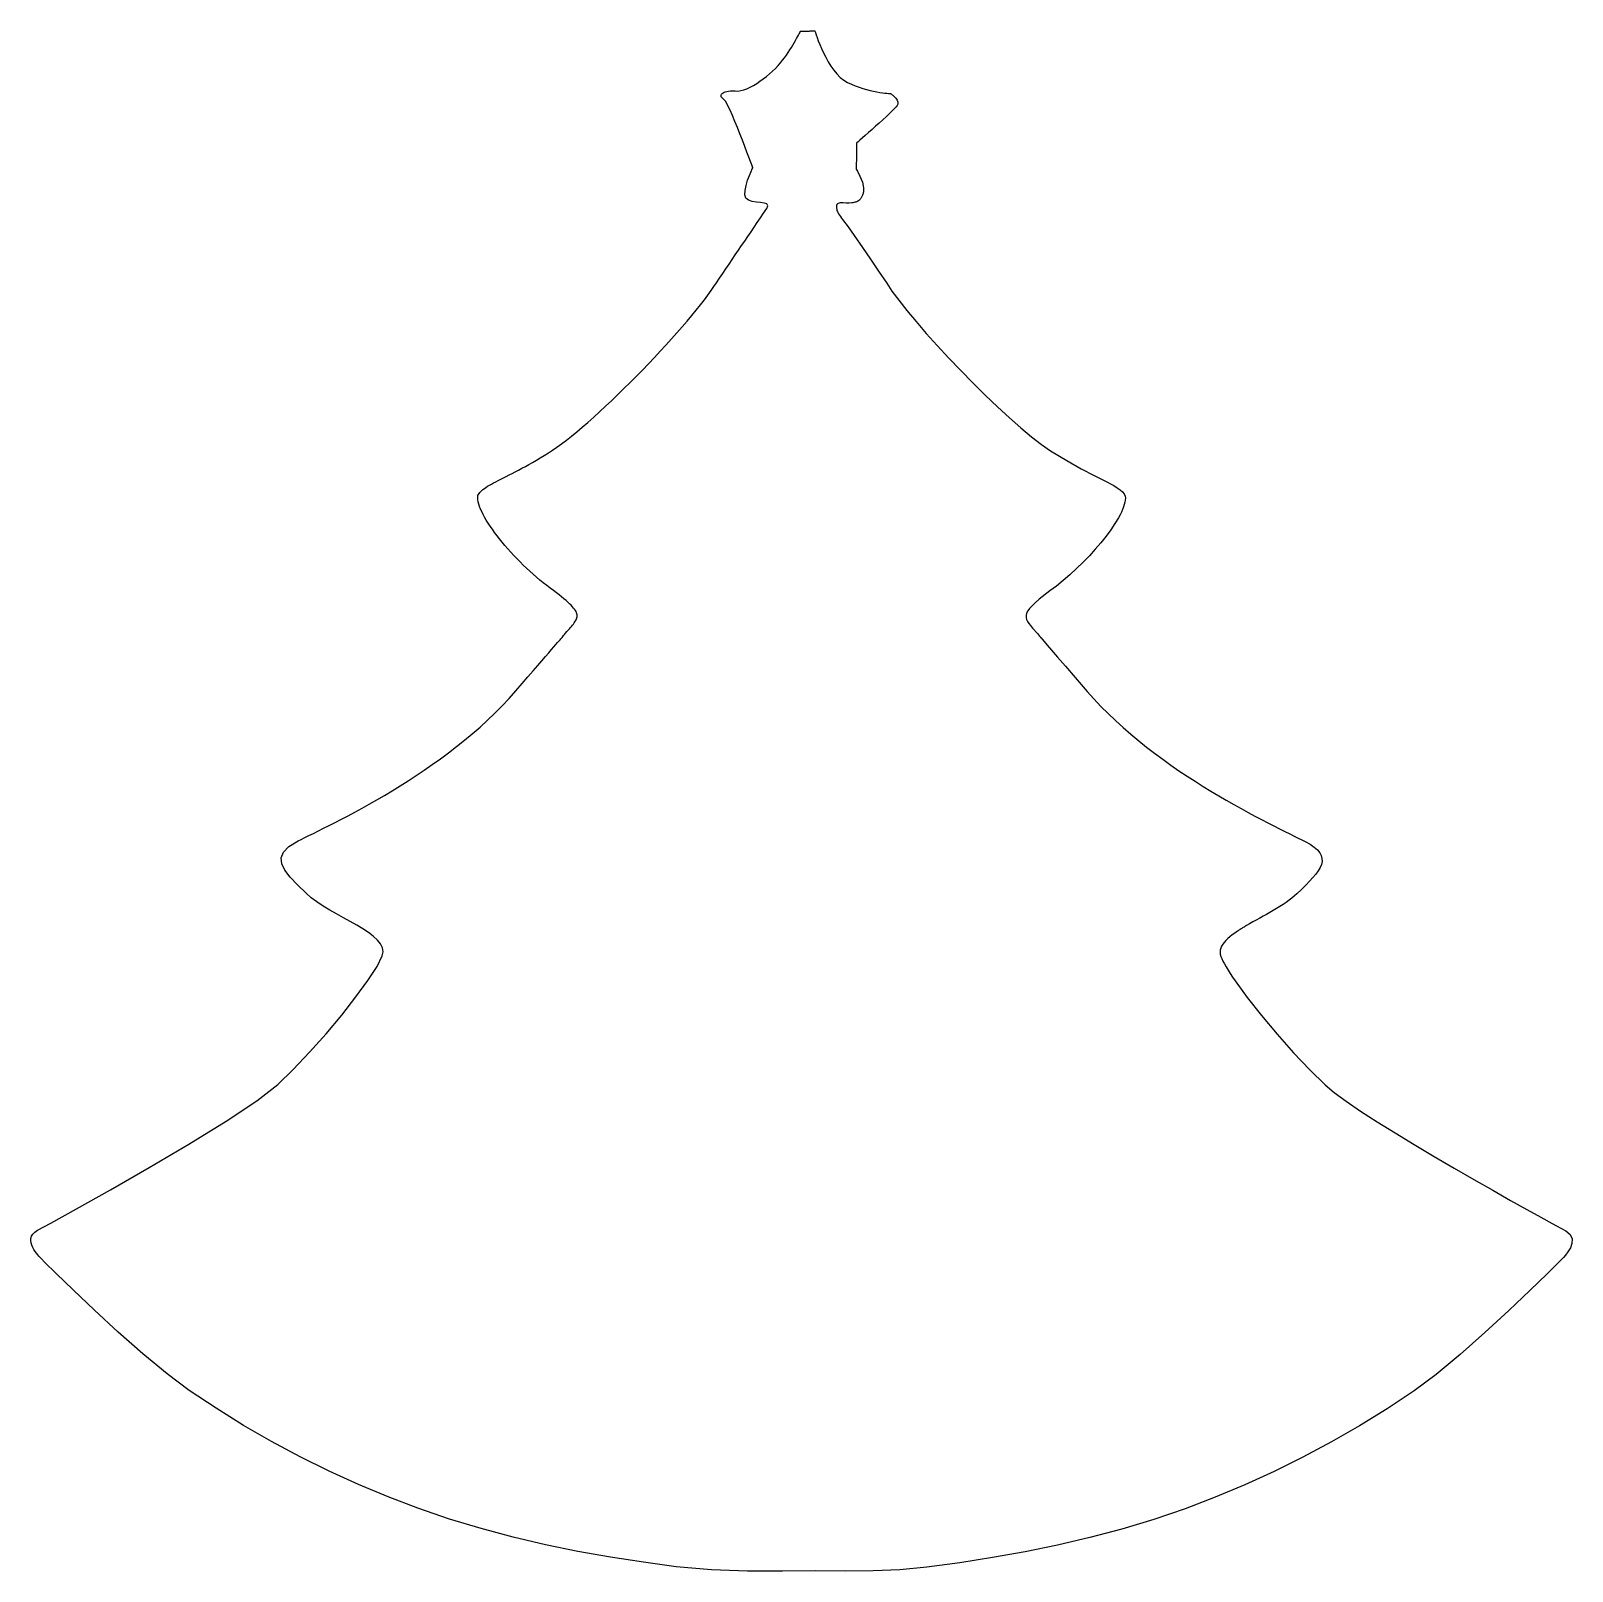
# Model space of a CAD drawing. Extents: x 0.4 to 99.2, y 0.5 to 99.2.
import ezdxf

# ---------------------------------------------------------------- set-up
doc = ezdxf.new("R2010")
doc.units = 0
doc.layers.add('Capa_1', color=7, linetype='CONTINUOUS')

msp = doc.modelspace()

# ---------------------------------------------------------------- linework, layer by layer
at = {"layer": 'Capa_1', "color": 7}
msp.add_lwpolyline([(53.213626, 86.08737), (53.732541, 85.32443), (54.251455, 84.56151), (54.770369, 83.79857), (55.289284, 83.03565), (55.627057, 82.52403), (56.060666, 81.93393), (56.578678, 81.27761), (57.169663, 80.56734), (57.82219, 79.81535), (58.524825, 79.03391), (59.266138, 78.23528), (60.034698, 77.43171), (60.819072, 76.63544), (61.60783, 75.85876), (62.389541, 75.11392), (63.152771, 74.41314), (63.886091, 73.76872), (64.578068, 73.1929), (65.217271, 72.69792), (65.792269, 72.29606), (66.824429, 71.65865), (67.756678, 71.13713), (68.577176, 70.71027), (69.274084, 70.35681), (69.835561, 70.05552), (70.061815, 69.91779), (70.24977, 69.78514), (70.397949, 69.6549), (70.504871, 69.52442), (70.569051, 69.39107), (70.589021, 69.25214), (70.579521, 69.12538), (70.555841, 68.98909), (70.518481, 68.84383), (70.467951, 68.69017), (70.404751, 68.52871), (70.329381, 68.35998), (70.242331, 68.18458), (70.144101, 68.00309), (69.916119, 67.62406), (69.649432, 67.2275), (69.348042, 66.81797), (69.015945, 66.40006), (68.657141, 65.97836), (68.275629, 65.55744), (67.875407, 65.14187), (67.460473, 64.73625), (67.034826, 64.34514), (66.602466, 63.97315), (66.16739, 63.62483), (65.733598, 63.30478), (65.062059, 62.77712), (64.807091, 62.55666), (64.602022, 62.36033), (64.443879, 62.18451), (64.329689, 62.02562), (64.256479, 61.88002), (64.221269, 61.74416), (64.221084, 61.61438), (64.252954, 61.48712), (64.313894, 61.35876), (64.400944, 61.2257), (64.511122, 61.08434), (64.641454, 60.93108), (64.95068, 60.57443), (65.084356, 60.41591), (65.159356, 60.32641), (65.190146, 60.28901), (65.191146, 60.28701), (65.176826, 60.30331), (65.161626, 60.32111), (65.160026, 60.32311), (65.186406, 60.29331), (65.255236, 60.21461), (65.380971, 60.06992), (65.578054, 59.84244), (65.860933, 59.51534), (66.244054, 59.07174), (66.741865, 58.49479), (67.368811, 57.76761), (68.139337, 56.87335), (68.571243, 56.38714), (69.018803, 55.912), (69.48048, 55.44802), (69.954737, 54.99529), (70.44004, 54.5539), (70.934851, 54.12395), (71.437633, 53.70551), (71.946852, 53.29869), (72.460969, 52.90359), (72.97845, 52.52027), (73.497757, 52.14885), (74.017354, 51.78942), (74.535705, 51.44205), (75.051273, 51.10685), (75.562522, 50.78391), (76.067916, 50.47331), (76.565918, 50.17516), (77.054991, 49.88952), (77.5336, 49.61652), (78.000208, 49.35623), (78.453279, 49.10874), (78.891276, 48.87415), (79.312663, 48.65255), (79.715904, 48.44403), (80.099462, 48.24868), (80.461801, 48.06659), (80.801384, 47.89785), (81.116675, 47.74257), (81.406139, 47.6008), (81.668237, 47.47268), (81.901435, 47.35827), (82.104194, 47.25772), (82.424218, 47.07231), (82.684642, 46.88985), (82.88816, 46.709), (83.037465, 46.52843), (83.135245, 46.34683), (83.184205, 46.16286), (83.187005, 45.97522), (83.146385, 45.78256), (83.065035, 45.58356), (82.945623, 45.37689), (82.790851, 45.16124), (82.603414, 44.93528), (82.386003, 44.69768), (82.141313, 44.44711), (81.872036, 44.18226), (81.580867, 43.90179), (81.42404, 43.75887), (81.255574, 43.61875), (81.076663, 43.48124), (80.888497, 43.3462), (80.692271, 43.21344), (80.489178, 43.08281), (80.28041, 42.95413), (80.06716, 42.82726), (79.850622, 42.70201), (79.631986, 42.57821), (79.412448, 42.45572), (79.1932, 42.33437), (78.975433, 42.21397), (78.760341, 42.09438), (78.549117, 41.97542), (78.342955, 41.85693), (78.292345, 41.82733), (78.242135, 41.79773), (78.192365, 41.76813), (78.143035, 41.73863), (78.094175, 41.70913), (78.045795, 41.67963), (77.997915, 41.65013), (77.950555, 41.62063), (77.903735, 41.59113), (77.857475, 41.56163), (77.811795, 41.53213), (77.766715, 41.50263), (77.592723, 41.38436), (77.429757, 41.26574), (77.279009, 41.14658), (77.141672, 41.02675), (77.018938, 40.90606), (76.912001, 40.78434), (76.822051, 40.66144), (76.750291, 40.53719), (76.697901, 40.41142), (76.666071, 40.28398), (76.656011, 40.15468), (76.668901, 40.02336), (76.705941, 39.88988), (76.764431, 39.74644), (76.840361, 39.58604), (76.932971, 39.40962), (77.041483, 39.21816), (77.165124, 39.01262), (77.303118, 38.79396), (77.454693, 38.56312), (77.619074, 38.32108), (78.389195, 37.26009), (79.302337, 36.09667), (80.308996, 34.89227), (81.359661, 33.70837), (82.404824, 32.6064), (83.39498, 31.64786), (83.972231, 31.16834), (84.738223, 30.60596), (85.663535, 29.97548), (86.718751, 29.29168), (87.874451, 28.56931), (89.101217, 27.82314), (90.36963, 27.06793), (91.650271, 26.31844), (92.913722, 25.58944), (94.130564, 24.89569), (95.271379, 24.25196), (96.306747, 23.673), (97.207249, 23.17359), (97.94347, 22.76848), (98.485987, 22.47245), (98.805388, 22.30025), (99.100165, 22.063), (99.220215, 21.78714), (99.207215, 21.49433), (99.103015, 21.20621), (98.949308, 20.94443), (98.787838, 20.73066), (98.660338, 20.58651), (98.608538, 20.53361), (98.342011, 20.26689), (97.609703, 19.54335), (96.512547, 18.47784), (95.151468, 17.18526), (93.627393, 15.78048), (92.04125, 14.3784), (90.493966, 13.0939), (89.086467, 12.04184), (87.357349, 10.89267), (85.5928, 9.80042), (83.795607, 8.76585), (81.968555, 7.78978), (80.11443, 6.87303), (78.236022, 6.01638), (76.336113, 5.22067), (74.417492, 4.48667), (72.404566, 3.79673), (70.368867, 3.18212), (68.313868, 2.63684), (66.243041, 2.15489), (64.159857, 1.73027), (62.067791, 1.35696), (59.970312, 1.02897), (57.870895, 0.74031), (56.133874, 0.57431), (54.417368, 0.50651), (52.641682, 0.49511), (50.727124, 0.49811), (48.616296, 0.48591), (46.364355, 0.49091), (44.060448, 0.56811), (41.793719, 0.77043), (39.694003, 1.05646), (37.596384, 1.38321), (35.504298, 1.75635), (33.421182, 2.18157), (31.350471, 2.66454), (29.295601, 3.21095), (27.260006, 3.82647), (25.247122, 4.5168), (23.328501, 5.25079), (21.428592, 6.04651), (19.550183, 6.90316), (17.696059, 7.81991), (15.869007, 8.79598), (14.071815, 9.83054), (12.307267, 10.9228), (10.578151, 12.07197), (9.170652, 13.12403), (7.623369, 14.40853), (6.037227, 15.81062), (4.513153, 17.21539), (3.152075, 18.50796), (2.054919, 19.57347), (1.322613, 20.29702), (1.124818, 20.49467), (1.056083, 20.56377), (1.042269, 20.57737), (1.004308, 20.61667), (0.947417, 20.67867), (0.876814, 20.76077), (0.797711, 20.86027), (0.715342, 20.97452), (0.634912, 21.10076), (0.561634, 21.2363), (0.500731, 21.37842), (0.457435, 21.52441), (0.436947, 21.67158), (0.444487, 21.81723), (0.485276, 21.95863), (0.564531, 22.09308), (0.68747, 22.21789), (0.859311, 22.33033), (1.721227, 22.79857), (3.35795, 23.70309), (5.534133, 24.92578), (8.014425, 26.34852), (10.563478, 27.85323), (12.945944, 29.32177), (14.92647, 30.63604), (16.269712, 31.67795), (17.259868, 32.63649), (18.305032, 33.73845), (19.355697, 34.92236), (20.362356, 36.12676), (21.275499, 37.29018), (22.04562, 38.35117), (22.623211, 39.24825), (22.958763, 39.91996), (23.008693, 40.18476), (22.966803, 40.44151), (22.842647, 40.69153), (22.645762, 40.93614), (22.385691, 41.17667), (22.071976, 41.41444), (21.714163, 41.65079), (21.321791, 41.88702), (20.904406, 42.12447), (20.471547, 42.36446), (20.032761, 42.60831), (19.597588, 42.85735), (19.175569, 43.1129), (18.776251, 43.3763), (18.409176, 43.64884), (18.083883, 43.93188), (17.523436, 44.47721), (17.061334, 44.96538), (16.719124, 45.407), (16.518353, 45.81266), (16.480563, 46.19296), (16.627309, 46.55852), (16.980131, 46.91994), (17.560578, 47.28781), (17.763337, 47.38837), (17.996536, 47.50277), (18.258634, 47.6309), (18.548098, 47.77266), (18.863389, 47.92795), (19.202972, 48.09668), (19.565311, 48.27877), (19.94887, 48.47412), (20.35211, 48.68265), (20.773498, 48.90425), (21.211496, 49.13884), (21.664566, 49.38632), (22.131174, 49.64661), (22.609784, 49.91962), (23.098857, 50.20525), (23.596859, 50.50341), (24.102253, 50.814), (24.613502, 51.13694), (25.12907, 51.47214), (25.647421, 51.81951), (26.167018, 52.17895), (26.686324, 52.55037), (27.203806, 52.93368), (27.717923, 53.32878), (28.227142, 53.7356), (28.729924, 54.15404), (29.224735, 54.58399), (29.710038, 55.02538), (30.184295, 55.47811), (30.645972, 55.94209), (31.093532, 56.41723), (31.525437, 56.90344), (31.929551, 57.37251), (32.295964, 57.7977), (32.626482, 58.18112), (32.92291, 58.52488), (33.187054, 58.83109), (33.42072, 59.10183), (33.625715, 59.33926), (33.803842, 59.54544), (33.95691, 59.7225), (34.086722, 59.87254), (34.195086, 59.99767), (34.283806, 60.10003), (34.354686, 60.18163), (34.409536, 60.24473), (34.450166, 60.29133), (34.478376, 60.32353), (34.495966, 60.34343), (34.504766, 60.35343), (34.506566, 60.35543), (34.503166, 60.35143), (34.496366, 60.34243), (34.487966, 60.33243), (34.479766, 60.32243), (34.473666, 60.31643), (34.471366, 60.31443), (34.474666, 60.31843), (34.485436, 60.33173), (34.505456, 60.35593), (34.536536, 60.39313), (34.580476, 60.44543), (34.639086, 60.51503), (34.714156, 60.60393), (34.796596, 60.70043), (34.875866, 60.79173), (34.951576, 60.87823), (35.023366, 60.96043), (35.090866, 61.03873), (35.153696, 61.11363), (35.211486, 61.18553), (35.263876, 61.25493), (35.310486, 61.32233), (35.350936, 61.38813), (35.384856, 61.45273), (35.411886, 61.51653), (35.431646, 61.58003), (35.443756, 61.64373), (35.447856, 61.70813), (35.443556, 61.77353), (35.430516, 61.84043), (35.408346, 61.90943), (35.376676, 61.98083), (35.335126, 62.05513), (35.283336, 62.13273), (35.220936, 62.21403), (35.147546, 62.29963), (35.062796, 62.38983), (34.966316, 62.48513), (34.85773, 62.58611), (34.73667, 62.69309), (34.602762, 62.80656), (34.455635, 62.92694), (34.294917, 63.05472), (34.120237, 63.19033), (33.931223, 63.33422), (33.714737, 63.49042), (33.497431, 63.65427), (33.279803, 63.82518), (33.062355, 64.00259), (32.845585, 64.18592), (32.629995, 64.37458), (32.416082, 64.56804), (32.204348, 64.76569), (31.995292, 64.96697), (31.789413, 65.17131), (31.587213, 65.37813), (31.38919, 65.58688), (31.195845, 65.79695), (31.007677, 66.0078), (30.825187, 66.21884), (30.648873, 66.4295), (30.479236, 66.63923), (30.316776, 66.84741), (30.161993, 67.0535), (30.015386, 67.25694), (29.877454, 67.45713), (29.748699, 67.6535), (29.62962, 67.84549), (29.520717, 68.03253), (29.422487, 68.21402), (29.335437, 68.38942), (29.260067, 68.55815), (29.196867, 68.71962), (29.146337, 68.87328), (29.108977, 69.01853), (29.085297, 69.15482), (29.075797, 69.28158), (29.080197, 69.35188), (29.095797, 69.42048), (29.122457, 69.48778), (29.159987, 69.55398), (29.208207, 69.61938), (29.266907, 69.68438), (29.335927, 69.74938), (29.415077, 69.81458), (29.504177, 69.88048), (29.603037, 69.94728), (29.711469, 70.01538), (29.82929, 70.08508), (29.956315, 70.15668), (30.09236, 70.23048), (30.237239, 70.30698), (30.390768, 70.38638), (30.55276, 70.46908), (30.723033, 70.55538), (30.901398, 70.64548), (31.087675, 70.73988), (31.281675, 70.83888), (31.483215, 70.94284), (31.692109, 71.05201), (31.908173, 71.16677), (32.131221, 71.28744), (32.361067, 71.41437), (32.597529, 71.54787), (32.840421, 71.68829), (33.089557, 71.83595), (33.344752, 71.99117), (33.605822, 72.15432), (33.872581, 72.3257), (34.151339, 72.51423), (34.447579, 72.72756), (34.75987, 72.96417), (35.086782, 73.22253), (35.426888, 73.5011), (35.778759, 73.79836), (36.140965, 74.11276), (36.512079, 74.44278), (36.89067, 74.78689), (37.275309, 75.14355), (37.664569, 75.51123), (38.05702, 75.8884), (38.451232, 76.27353), (38.845778, 76.66508), (39.239227, 77.06153), (39.630152, 77.46134), (40.017123, 77.86298), (40.398712, 78.26491), (40.773488, 78.66561), (41.140025, 79.06355), (41.496891, 79.45718), (41.84266, 79.84499), (42.175901, 80.22543), (42.495186, 80.59697), (42.799085, 80.95809), (43.08617, 81.30725), (43.355013, 81.64292), (43.604182, 81.96357), (43.832252, 82.26766), (44.037792, 82.55367), (44.219372, 82.82005), (44.375565, 83.06528), (44.577263, 83.36187), (44.778962, 83.65846), (44.98066, 83.95504), (45.182357, 84.25163), (45.384056, 84.54822), (45.585754, 84.8448), (45.787453, 85.1414), (45.989151, 85.43798), (46.190849, 85.73456), (46.392548, 86.03116), (46.594245, 86.32774), (46.795943, 86.62432), (46.997642, 86.92092), (47.19934, 87.2175), (47.401039, 87.51409), (47.602737, 87.81068), (47.677397, 87.99612), (47.613017, 88.10863), (47.444635, 88.17003), (47.207315, 88.20223), (46.936114, 88.22703), (46.666086, 88.26643), (46.432288, 88.34223), (46.269774, 88.47615), (46.200414, 88.69064), (46.208614, 88.97354), (46.273384, 89.29496), (46.373625, 89.62499), (46.488265, 89.93373), (46.596235, 90.19127), (46.676465, 90.36774), (46.707895, 90.43314), (46.707609, 90.43391), (46.706756, 90.43591), (46.705356, 90.43991), (46.703356, 90.44491), (46.700856, 90.45091), (46.697856, 90.45991), (46.694256, 90.46991), (46.690156, 90.48101), (46.639796, 90.61749), (46.560896, 90.82984), (46.457583, 91.10569), (46.333986, 91.43267), (46.194229, 91.79841), (46.04244, 92.19053), (45.882743, 92.59668), (45.719264, 93.00447), (45.556129, 93.40153), (45.397463, 93.7755), (45.247393, 94.11401), (45.110044, 94.40467), (45.043284, 94.54716), (44.947884, 94.69624), (44.719597, 94.93039), (44.690707, 94.96959), (44.674837, 95.01189), (44.672237, 95.05629), (44.683057, 95.10149), (44.707547, 95.14639), (44.745917, 95.18989), (44.798387, 95.23089), (44.865157, 95.26809), (44.946457, 95.30059), (45.042497, 95.32699), (45.153496, 95.34629), (45.279664, 95.35739), (45.421218, 95.35839), (45.578373, 95.34939), (45.749942, 95.34883), (45.933265, 95.37503), (46.126343, 95.42563), (46.327178, 95.49863), (46.533773, 95.59173), (46.744127, 95.70276), (46.956244, 95.82953), (47.168123, 95.96984), (47.377768, 96.12149), (47.58318, 96.28229), (47.782361, 96.45003), (47.973311, 96.62254), (48.154034, 96.79761), (48.322531, 96.97304), (48.476802, 97.14664), (48.614849, 97.31621), (48.741315, 97.48371), (48.861959, 97.65149), (48.976456, 97.81804), (49.084486, 97.98183), (49.185725, 98.14131), (49.279855, 98.29497), (49.366545, 98.44126), (49.445475, 98.57866), (49.516325, 98.70563), (49.578775, 98.82064), (49.632505, 98.92215), (49.677195, 99.00865), (49.712515, 99.07855), (49.738145, 99.13035), (49.753755, 99.16255), (49.759055, 99.17365), (49.816815, 99.17565), (49.874575, 99.17765), (49.932335, 99.17965), (49.990095, 99.18165), (50.047855, 99.18365), (50.105615, 99.18565), (50.163375, 99.18765), (50.221135, 99.18965), (50.278895, 99.19165), (50.336655, 99.19365), (50.394415, 99.19565), (50.452175, 99.19765), (50.509935, 99.19965), (50.567695, 99.20165), (50.625455, 99.20365), (50.683215, 99.20565), (50.692415, 99.17555), (50.719795, 99.08975), (50.764915, 98.95515), (50.827385, 98.77862), (50.906775, 98.56707), (51.002695, 98.32737), (51.114729, 98.06641), (51.24247, 97.79105), (51.38551, 97.50821), (51.543441, 97.22475), (51.715855, 96.94754), (51.902344, 96.68349), (52.102498, 96.43947), (52.315911, 96.22236), (52.542172, 96.03905), (52.780876, 95.89642), (53.026993, 95.78288), (53.274206, 95.6818), (53.520173, 95.5925), (53.762552, 95.5142), (53.998999, 95.4463), (54.227174, 95.388), (54.444734, 95.3386), (54.649336, 95.2974), (54.83864, 95.2637), (55.010302, 95.2368), (55.161981, 95.2159), (55.291333, 95.2005), (55.396018, 95.1897), (55.473688, 95.1837), (55.522018, 95.1807), (55.538648, 95.1797), (55.545648, 95.1757), (55.565318, 95.1627), (55.595478, 95.1417), (55.633978, 95.1135), (55.678658, 95.0786), (55.727378, 95.0376), (55.777988, 94.9912), (55.828348, 94.94), (55.876298, 94.8846), (55.919688, 94.8255), (55.956378, 94.7636), (55.984218, 94.6992), (56.001048, 94.6331), (56.004748, 94.5658), (55.993128, 94.4981), (55.964058, 94.4305), (55.900898, 94.3442), (55.792907, 94.22349), (55.646842, 94.07393), (55.469446, 93.90102), (55.267468, 93.71028), (55.047655, 93.5072), (54.816755, 93.29733), (54.581515, 93.08614), (54.348681, 92.87916), (54.125001, 92.68189), (53.917221, 92.49987), (53.73209, 92.33858), (53.576354, 92.20353), (53.456761, 92.10021), (53.380061, 92.03421), (53.352991, 92.01101), (53.352073, 91.90663), (53.351156, 91.80225), (53.350238, 91.69786), (53.349319, 91.59348), (53.348401, 91.4891), (53.347483, 91.38471), (53.346565, 91.28033), (53.345647, 91.17595), (53.344729, 91.07156), (53.343811, 90.96718), (53.342893, 90.8628), (53.341974, 90.75841), (53.341056, 90.65403), (53.340139, 90.54964), (53.339221, 90.44526), (53.338303, 90.34088), (53.411643, 90.20917), (53.573002, 89.89015), (53.734361, 89.49795), (53.807701, 89.14673), (53.806717, 89.07573), (53.803717, 89.00893), (53.798717, 88.94593), (53.791717, 88.88653), (53.782617, 88.83043), (53.771387, 88.77743), (53.758017, 88.72733), (53.742477, 88.67973), (53.724737, 88.63443), (53.704757, 88.59113), (53.682517, 88.54953), (53.657987, 88.50943), (53.631137, 88.47063), (53.601927, 88.43263), (53.570337, 88.39543), (53.536327, 88.35863), (53.486707, 88.31513), (53.431417, 88.28023), (53.371587, 88.25273), (53.308387, 88.23123), (53.242967, 88.21453), (53.176477, 88.20113), (53.110077, 88.18973), (53.044917, 88.17913), (52.883783, 88.16563), (52.697534, 88.16663), (52.503013, 88.17263), (52.317062, 88.17363), (52.237992, 88.16663), (52.176062, 88.14653), (52.130112, 88.11333), (52.099002, 88.06593), (52.078992, 88.00983), (52.068412, 87.94523), (52.069218, 87.86393), (52.083358, 87.7575), (52.099428, 87.6942), (52.125738, 87.6259), (52.161668, 87.5525), (52.206568, 87.4739), (52.259808, 87.3899), (52.320748, 87.3005), (52.388748, 87.2057), (52.463178, 87.10525), (52.812443, 86.64548), (53.213629, 86.08827)], close=True, dxfattribs=at)

doc.saveas('drawing.dxf')
